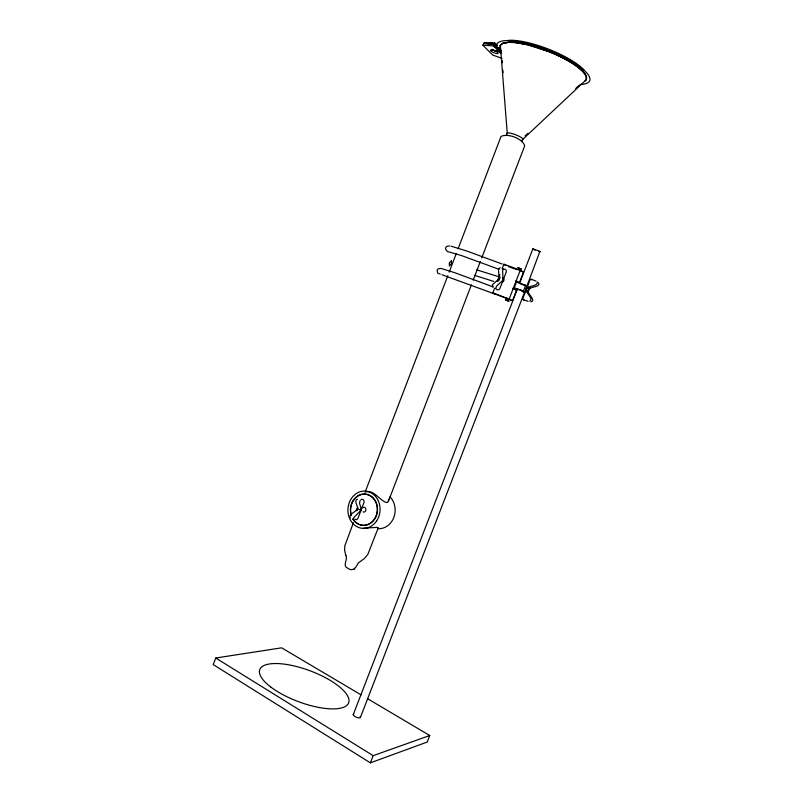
<?xml version="1.0" encoding="UTF-8"?>
<svg xmlns="http://www.w3.org/2000/svg" width="803" height="803" viewBox="0 0 803 803"><rect width="100%" height="100%" fill="white"/><g stroke="black" fill="none" stroke-linecap="round" stroke-linejoin="round"><path stroke-width="1.2" d="M447.823 275.67L365.104 492.149C373.385 488.987 379.347 500.128 386.394 502.578L387.749 502.206L388.722 499.165M495.702 287.996L496.987 285.707L503.09 280.217L502.608 271.113L503.15 268.654M352.939 519.3L354.073 517.252L360.989 510.367L361.119 508.47L359.493 503.079L360.115 500.51M506.452 135.476L507.265 133.147M361.059 694.856L281.632 647.83L215.736 658.008L213.237 664.623L370.384 762.85L427.216 742.042L429.756 735.518L367.503 698.67M501.985 58.328L492.751 55.086L482.904 45.249L483.607 43.392L485.193 42.398L484.912 43.583L483.607 43.392L494.297 44.014L495.963 45.721M487.27 43.713L487.551 42.529L489.027 44.024M489.659 43.854L489.94 42.669L488.475 43.784L485.966 43.523L486.367 42.459L484.791 43.452L486.086 43.653L487.551 42.529M494.467 44.185L493.092 43.934L493.504 42.87L491.898 43.864L493.213 44.065L494.708 42.94L497.198 45.51M501.082 53.55L493.584 45.901L494.708 42.94M522.241 139.612A8.371 1.626 21.2 0 0 516.048 134.904A8.371 1.626 21.2 0 0 507.285 133.609L500.359 45.49M508.7 42.318L503.069 43.332L508.7 42.318L516.861 42.74L526.989 44.607L550.125 52.125A46.122 12.306 21.3 0 1 585.507 80.41L522.783 139.371L521.84 141.639M516.861 42.74L526.989 44.607M356.402 510.738C360.386 507.355 352.507 501.022 357.455 499.205M353.45 522.633L344.808 545.829L344.587 550.246L345.752 555.455L345.611 554.903C348.562 559.119 342.018 565.503 347.388 568.012C352.718 572.228 356 567.761 358.118 563.154L364.582 558.326L367.844 554.381L378.193 527.952L376.898 527.36L363.347 528.244M449.168 272.157L456.325 253.437M458.111 248.749L501.042 136.42C507.857 133.067 522.331 138.417 524.72 145.775L481.72 257.924M538.371 47.809L550.206 51.914A46.122 12.316 21.3 0 1 570.291 61.841M388.552 500.931L471.421 284.794M473.208 280.127L480.375 261.427M502.096 268.814L503.862 264.207L520.284 270.169L523.526 272.076L519.421 282.716L516.781 281.241L513.91 288.678L516.57 290.114L512.475 300.744L492.801 292.985L494.568 288.387M497.228 281.482L499.878 274.566M498.111 281.08L499.878 276.513M512.475 300.744L509.162 299.037L520.284 270.169M353.26 714.64L517.323 289.15L520.424 290.094L524.64 291.991L360.487 717.26M519.521 283.469L532.871 248.84L539.937 251.379L526.828 286.3L519.752 283.479M525.584 292.172L523.476 291.017L525.684 285.286L516.439 282.104M528.123 292.192L529.88 287.655M370.384 762.85L373.164 755.663L429.756 735.518M354.213 569.257L354.705 568.755M525.112 135.908L527.832 133.368M575.751 88.501L579.365 85.108M500.279 45.691L503.14 43.131M377.48 528.494L378.193 527.952M487.17 43.593L488.756 42.599L488.354 43.663L490.854 43.924L491.135 42.74L489.539 43.733M502.578 281.994L503.12 281.652A2.369 2.299 -53.8 0 0 503.993 279.394L503.481 278.26A2.57 2.489 -53.9 0 0 503.009 277.828M495.923 51.332L496.906 51.011M496.083 50.358L494.166 50.669M495.551 293.938L494.337 293.316M540.188 251.7L538.783 251.459M505.077 265.381L505.82 265.351L503.862 264.207M529.739 301.185C534.166 298.465 525.202 293.155 526.467 289.06C528.314 285.105 538.401 286.711 537.257 281.923M509.945 42.168L516.941 42.529M482.904 45.249L493.584 45.901M500.229 267.66L498.502 269.025L498.994 278.802L492.46 284.734L492.801 286.982M493.092 43.934L494.297 44.014M524.64 291.991L522.452 291.379M530.994 301.858C536.846 300.181 525.835 293.416 528.615 289.481C530.502 286.39 541.483 287.233 538.442 282.606M440.265 274.114L437.595 273.06L437.173 270.139L438.057 268.895L440.897 268.433M449.469 245.959L446.639 246.421L445.745 247.655L445.575 249.191L447.361 251.5L461.484 255.555L499.004 269.316M497.549 51.703L493.735 50.479A4.166 1.084 22.1 0 1 492.088 49.525M441.078 268.443L454.91 272.749L493.273 286.972M450.975 246.13L467.085 251.118L502.106 263.986M497.147 45.339L495.14 44.878L494.417 46.755L500.289 48.11M492.159 49.354L493.002 49.585M528.213 44.717L538.452 47.598M517.554 269.507L519.531 270.199M528.083 301.326L523.395 299.82M515.877 281.291L516.49 281.431L515.807 281.05M498.653 276.674L476.661 269.848M493.765 281.431L474.553 275.339M441.981 274.736L494.628 293.948M508.55 299.198C511.782 300.131 503.1 296.98 507.687 298.877M531.325 279.283L535.922 281.08M514.241 287.805L523.476 291.017M512.997 288.217L517.513 289.783M522.04 291.359L525.433 292.533M508.369 266.576L516.53 269.537M521.197 271.233L523.526 272.076M515.928 281.441L519.421 282.716M513.077 288.829L516.57 290.114M492.801 292.985L509.162 299.037M534.306 249.783L535.139 250.155M519.922 270.37L520.605 270.772M360.989 510.367L357.245 508.52C356.321 512.244 347.92 514.03 350.289 517.975M525.684 285.286L527.782 286.47M533.624 249.442L532.871 248.84M215.736 658.008L373.164 755.663M497.428 47.447L500.59 50.689M500.771 53.229L497.198 48.461L496.666 44.587A49.886 13.31 21.3 0 1 560.072 55.307A49.886 13.31 21.3 0 1 580.348 84.466M500.46 49.505L500.008 45.922A46.293 12.356 21.3 0 1 551.691 52.717A46.293 12.356 21.3 0 1 584.534 81.404M501.243 50.278L501.453 52.777M502.086 60.285L502.297 62.785M502.919 70.283L503.13 72.782M508.64 40.331A46.293 12.446 21.3 0 1 548.77 49.234A46.293 12.446 21.3 0 1 583.911 69.911M571.284 62.453A46.122 12.316 21.3 0 1 585.588 80.21M389.997 496.786A18.218 15.779 -85.8 0 1 393.781 517.554A18.218 15.779 -85.8 0 1 377.781 528.635M351.302 515.586A15.709 13.51 -85.5 0 1 365.004 494.036A15.709 13.51 -85.5 0 1 375.744 517.102A15.709 13.51 -85.5 0 1 352.959 519.139M351.433 515.526A15.548 13.37 -85.5 0 1 364.994 494.196A15.548 13.37 -85.5 0 1 375.623 517.022A15.548 13.37 -85.5 0 1 353.069 519.039M362.685 507.797A2.369 2.038 -85.5 0 1 365.305 507.948A2.369 2.038 -85.5 0 1 365.566 510.969A2.369 2.038 -85.5 0 1 363.046 511.862M361.029 508.54A2.389 2.048 -85.4 0 1 360.316 511.35M357.194 510.347A2.389 2.048 -85.4 0 1 357.917 507.546M360.888 499.777A2.389 2.048 -84.8 0 1 363.96 502.588L358.008 518.146A2.389 2.048 -86 0 1 354.846 519.099M503.11 278.4A2.429 2.158 -61.4 0 1 502.377 281.251M498.974 280.608A2.429 2.158 -61.4 0 1 499.707 277.758M495.903 288.598A2.429 2.158 -62.2 0 0 500.008 288.227L506.181 272.197A2.439 2.158 -60.6 0 0 503.29 269.406M499.295 278.962A2.369 2.299 -53.9 0 1 500.038 277.948M525.814 291.589A2.429 1.014 -70.6 0 1 525.794 288.829A2.429 1.014 -70.6 0 1 527.571 287.062M528.565 288.859A2.429 1.014 -70.6 0 1 527.701 291.118M526.286 291.619A2.429 1.014 -70.6 0 1 526.467 289.06A2.429 1.014 -70.6 0 1 527.972 287.233M531.656 279.846A2.439 1.014 -70.8 0 0 530.763 279.324A2.439 1.014 -70.8 0 0 529.558 281.03L523.365 297.08A2.429 1.014 -70.4 0 0 523.064 299.278A2.429 1.014 -70.4 0 0 523.968 299.76M360.085 716.386A3.854 1.375 21.8 0 1 359.061 717.872A3.854 1.375 21.8 0 1 354.404 716.176A3.854 1.375 21.8 0 1 353.842 714.118M449.369 263.053L449.389 266.014L451.497 263.504L451.477 260.543L449.369 263.053M492.329 42.81L492.048 43.994L490.733 43.804L492.329 42.81M518.005 267.72L521.277 269.035L518.005 267.72M505.599 299.931L508.861 301.225L505.599 299.931M491.376 51.362A4.166 1.084 22.1 0 0 498.001 53.49A4.166 1.084 22.1 0 0 493.684 50.338A4.166 1.084 22.1 0 0 491.376 51.362M270.711 686.977A47.437 16.492 20.5 0 0 346.695 705.496A47.437 16.492 20.5 0 0 295.163 666.189A47.437 16.492 20.5 0 0 270.711 686.977M376.547 521.047A18.68 16.07 -85.5 0 0 366.429 491.215A18.68 16.07 -85.5 0 0 349.014 516.911A18.68 16.07 -85.5 0 0 376.547 521.047"/></g></svg>
